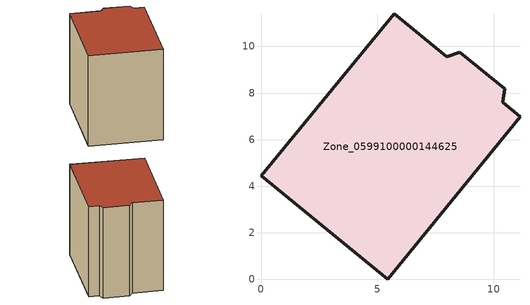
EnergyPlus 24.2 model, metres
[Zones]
Zone_0599100000144625
 floor ground (C_G): 0,4.46 5.72,11.41 7.98,9.56 8.53,9.75 10.46,8.18 10.37,7.6 11.12,6.99 5.43,0 z0
 wall outside (C_F): 5.43,0 11.12,6.99 10.37,7.6 10.46,8.18 8.53,9.75 7.98,9.56 5.72,11.41 0,4.46 5.43,0 z0:9.24
 roof outside (C_R): 5.72,11.41 0,4.46 5.43,0 11.12,6.99 10.37,7.6 10.46,8.18 8.53,9.75 7.98,9.56 z9.24
[BUILDING]
Pand.0599100000144625: North Axis=0; Terrain=City; Loads Convergence Tolerance Value=0.04; Temperature Convergence Tolerance Value=0.4; Solar Distribution=FullExterior; Maximum Number of Warmup Days=25; Minimum Number of Warmup Days=1
[Site:Location]
Rotterdam.The.Hague.AP_ZH_NLD Design_Conditions: Latitude=51.96; Longitude=4.45; Time Zone=1; Elevation=-4.5
[SITE:GROUNDTEMPERATURE:BUILDINGSURFACE]
18, 18, 18, 18, 18, 18, 18, 18, 18, 18, 18, 18
[MATERIAL] Thermal Absorptance=0.9; Solar Absorptance=0.7; Visible Absorptance=0.7
Name | Roughness | Thickness | Conductivity | Density | Specific Heat
G.TI.1946-1964 | MediumSmooth | 0.15 | 1 | 540 | 1210
F.TI.1946-1964 | Rough | 0.3 | 0.857143 | 1920 | 840
R.TI.1946-1964 | MediumRough | 0.2 | 0.277778 | 1500 | 1000
[CONSTRUCTION]
C_G: G.TI.1946-1964
C_F: F.TI.1946-1964
C_R: R.TI.1946-1964
[ZONE]
Zone_0599100000144625: Type=1; Multiplier=1; Ceiling Height=Autocalculate; Volume=Autocalculate; Floor Area=autocalculate; Part of Total Floor Area=Yes
[ZONEINFILTRATION:DESIGNFLOWRATE]
Infil_Zone_0599100000144625: Zone or ZoneList or Space or SpaceList=Zone_0599100000144625; Schedule=AlwaysOn; Design Flow Rate Calculation Method=Flow/Area; Flow Rate per Floor Area=0.003; Constant Term Coefficient=1; Temperature Term Coefficient=0; Velocity Term Coefficient=0; Velocity Squared Term Coefficient=0
[HVACTEMPLATE:ZONE:IDEALLOADSAIRSYSTEM]
Zone_0599100000144625: Maximum Heating Supply Air Temperature=50; Minimum Cooling Supply Air Temperature=13; Maximum Heating Supply Air Humidity Ratio=0.0156; Minimum Cooling Supply Air Humidity Ratio=0.0077; Heating Limit=NoLimit; Cooling Limit=NoLimit; Dehumidification Control Type=ConstantSensibleHeatRatio; Cooling Sensible Heat Ratio=0.7; Dehumidification Setpoint=60; Humidification Control Type=None; Humidification Setpoint=30; Outdoor Air Method=None; Outdoor Air Flow Rate per Person=0.00944; Outdoor Air Flow Rate per Zone Floor Area=0; Outdoor Air Flow Rate per Zone=0; Demand Controlled Ventilation Type=None; Outdoor Air Economizer Type=NoEconomizer; Heat Recovery Type=None; Sensible Heat Recovery Effectiveness=0.7; Latent Heat Recovery Effectiveness=0.65
[ZONECONTROL:THERMOSTAT]
ThermostatControl_Zone_0599100000144625: Zone or ZoneList=Zone_0599100000144625; Control Type Schedule=DualSetpointControlType; Control 1=Thermostat_Zone_0599100000144625; Temperature Difference Between Cutout And Setpoint=0
[THERMOSTATSETPOINT:DUALSETPOINT]
Thermostat_Zone_0599100000144625: Heating Setpoint Temperature Schedule=HeatingSetpoint_Zone_0599100000144625; Cooling Setpoint Temperature Schedule=CoolingSetpoint_Zone_0599100000144625
[SCHEDULE:COMPACT]
HeatingSetpoint_Zone_0599100000144625: Through: 12/31, For: AllDays, Until: 24:00, 21
CoolingSetpoint_Zone_0599100000144625: Through: 12/31, For: AllDays, Until: 24:00, 24
DualSetpointControlType: Through: 12/31, For: AllDays, Until: 24:00, 4
AlwaysOn: Through: 12/31, For: AllDays, Until: 24:00, 1
